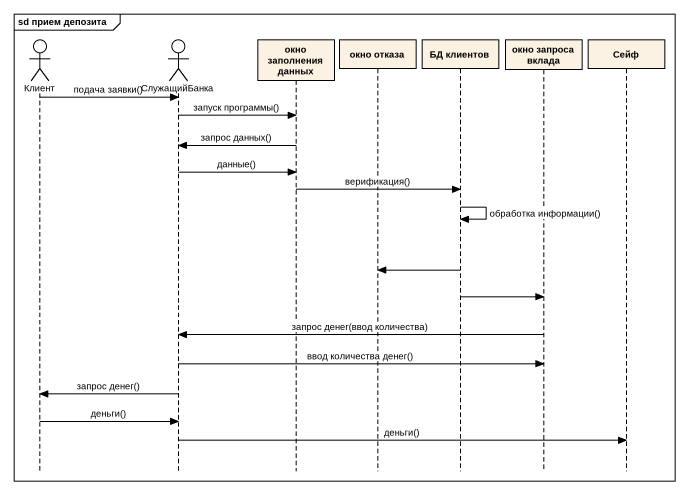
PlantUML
@startuml
mainframe sd прием депозита
hide footbox
actor Клиент
actor СлужащийБанка
participant "окно заполнения данных" as окно_заполнения_данных
participant "окно отказа" as окно_отказа
participant "БД клиентов" as БД_клиентов
participant "окно запроса вклада" as окно_запроса_вклада
participant Сейф

Клиент -> СлужащийБанка : подача заявки()
СлужащийБанка -> окно_заполнения_данных : запуск программы()
окно_заполнения_данных -> СлужащийБанка : запрос данных()
СлужащийБанка -> окно_заполнения_данных : данные()
окно_заполнения_данных -> БД_клиентов : верификация()
БД_клиентов -> БД_клиентов : обработка информации()
БД_клиентов -> окно_отказа
БД_клиентов -> окно_запроса_вклада
окно_запроса_вклада -> СлужащийБанка : запрос денег(ввод количества)
СлужащийБанка -> окно_запроса_вклада : ввод количества денег()
СлужащийБанка -> Клиент : запрос денег()
Клиент -> СлужащийБанка : деньги()
СлужащийБанка -> Сейф : деньги()
@enduml
